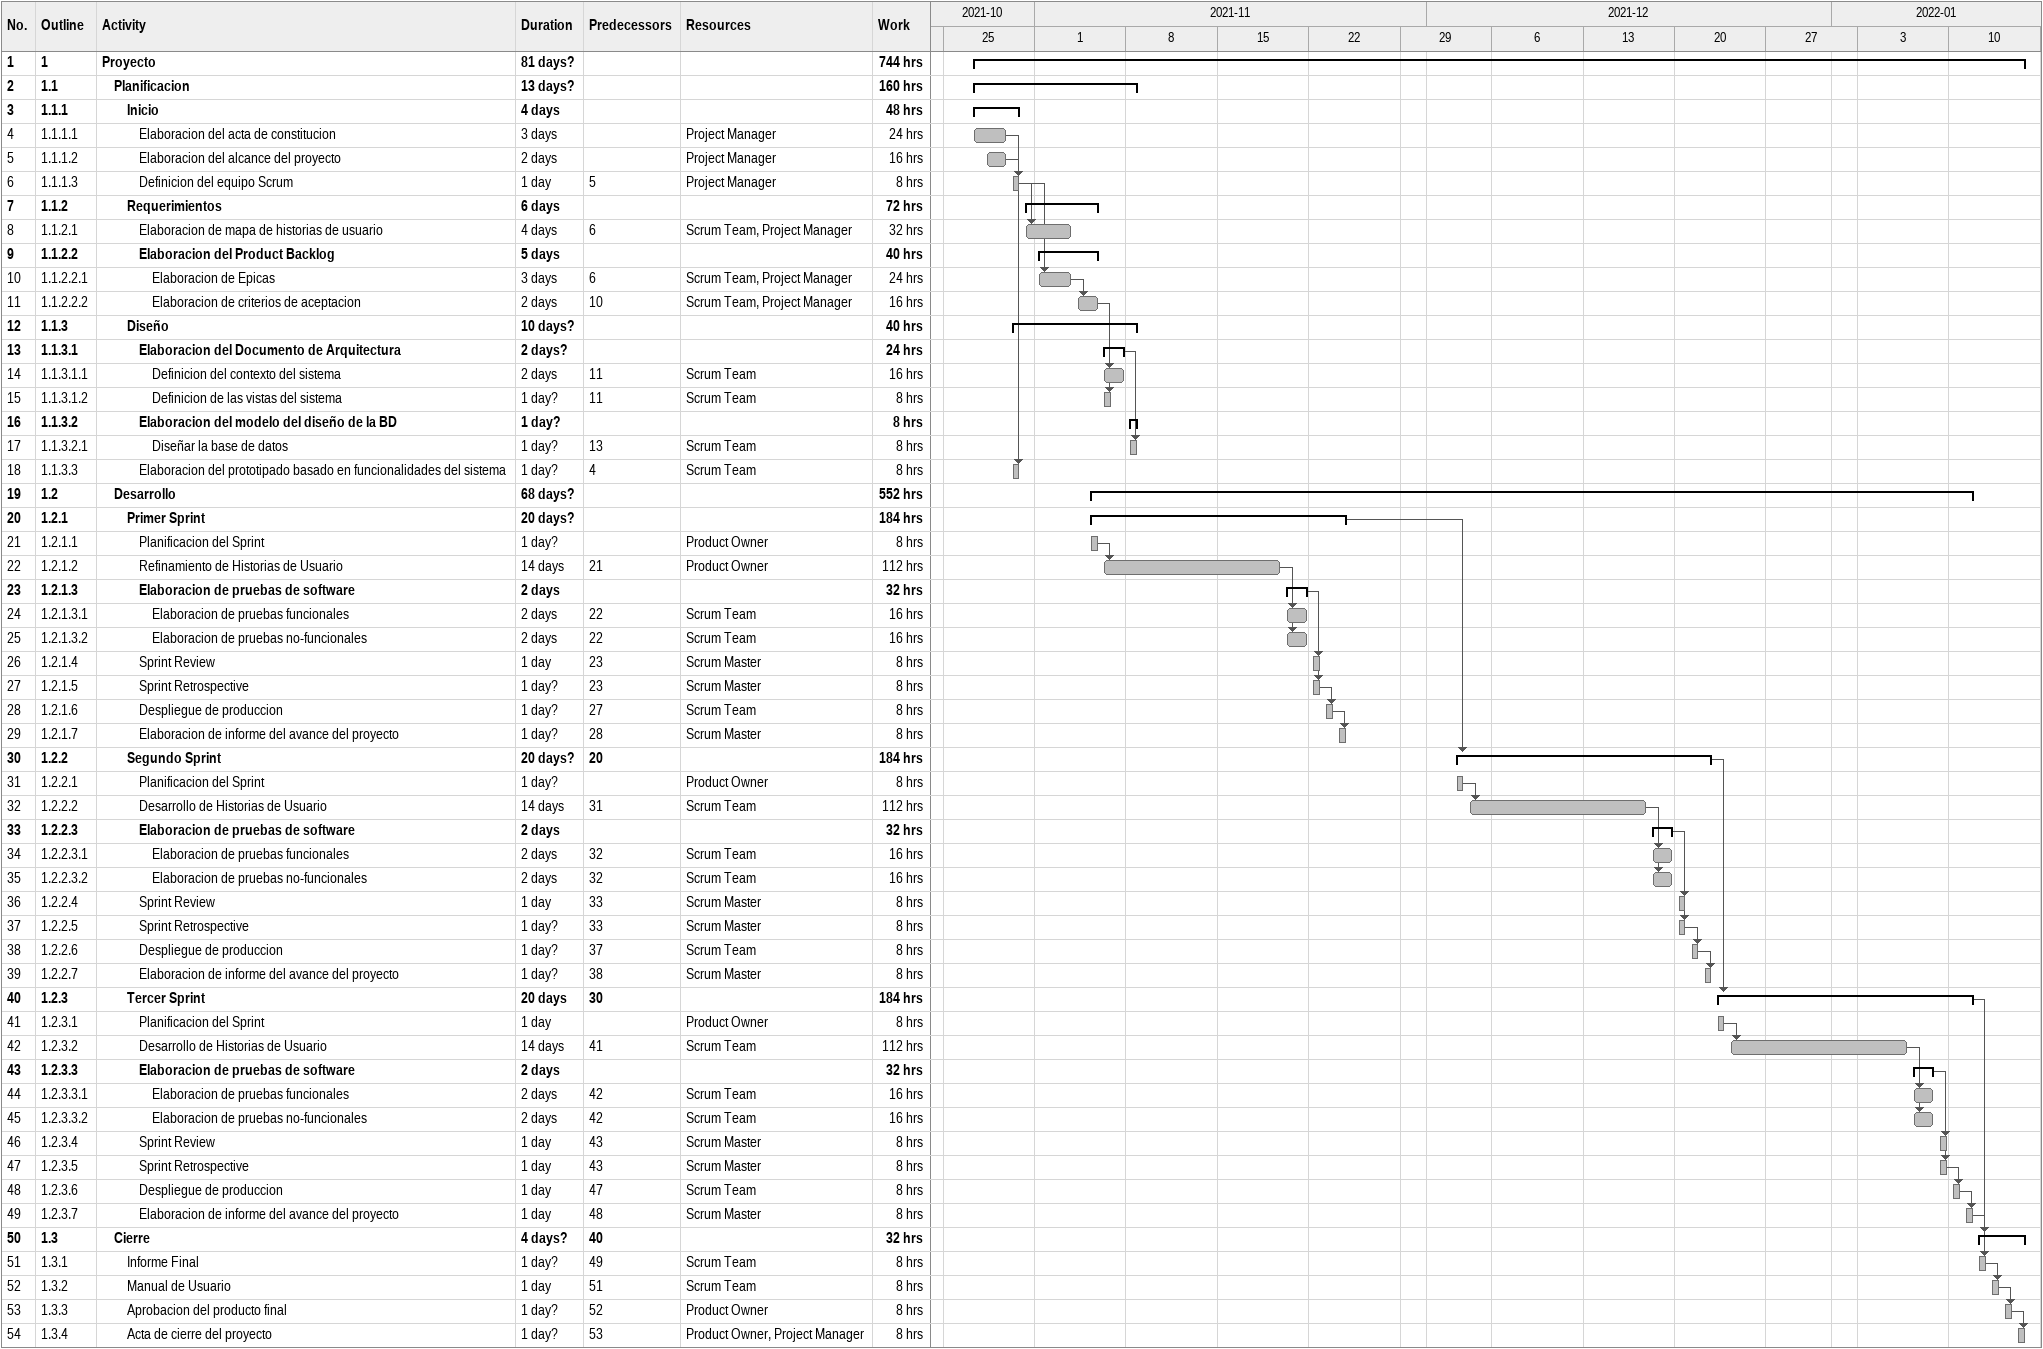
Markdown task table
| ID | WBS | Task | Duration | Start | Finish | Predecessors | Resources | Work (h) |
|---|---|---|---|---|---|---|---|---|
| 1 | 1 | **Proyecto** | 81d? | 2021-10-27 | 2022-01-15 |  |  | 744 |
| 2 | 1.1 | **Planificacion** | 13d? | 2021-10-27 | 2021-11-08 |  |  | 160 |
| 3 | 1.1.1 | **Inicio** | 4d | 2021-10-27 | 2021-10-30 |  |  | 48 |
| 4 | 1.1.1.1 | Elaboracion del acta de constitucion | 3d | 2021-10-27 | 2021-10-29 |  | Project Manager | 24 |
| 5 | 1.1.1.2 | Elaboracion del alcance del proyecto | 2d | 2021-10-28 | 2021-10-29 |  | Project Manager | 16 |
| 6 | 1.1.1.3 | Definicion del equipo Scrum | 1d | 2021-10-30 | 2021-10-30 | 5 | Project Manager | 8 |
| 7 | 1.1.2 | **Requerimientos** | 6d | 2021-10-31 | 2021-11-05 |  |  | 72 |
| 8 | 1.1.2.1 | Elaboracion de mapa de historias de usuario | 4d | 2021-10-31 | 2021-11-03 | 6 | Scrum Team, Project Manager | 32 |
| 9 | 1.1.2.2 | **Elaboracion del Product Backlog** | 5d | 2021-11-01 | 2021-11-05 |  |  | 40 |
| 10 | 1.1.2.2.1 | Elaboracion de Epicas | 3d | 2021-11-01 | 2021-11-03 | 6 | Scrum Team, Project Manager | 24 |
| 11 | 1.1.2.2.2 | Elaboracion de criterios de aceptacion | 2d | 2021-11-04 | 2021-11-05 | 10 | Scrum Team, Project Manager | 16 |
| 12 | 1.1.3 | **Diseño** | 10d? | 2021-10-30 | 2021-11-08 |  |  | 40 |
| 13 | 1.1.3.1 | **Elaboracion del Documento de Arquitectura** | 2d? | 2021-11-06 | 2021-11-07 |  |  | 24 |
| 14 | 1.1.3.1.1 | Definicion del contexto del sistema | 2d | 2021-11-06 | 2021-11-07 | 11 | Scrum Team | 16 |
| 15 | 1.1.3.1.2 | Definicion de las vistas del sistema | 1d? | 2021-11-06 | 2021-11-06 | 11 | Scrum Team | 8 |
| 16 | 1.1.3.2 | **Elaboracion del modelo del diseño de la BD** | 1d? | 2021-11-08 | 2021-11-08 |  |  | 8 |
| 17 | 1.1.3.2.1 | Diseñar la base de datos | 1d? | 2021-11-08 | 2021-11-08 | 13 | Scrum Team | 8 |
| 18 | 1.1.3.3 | Elaboracion del prototipado basado en funcionalidades del sistema | 1d? | 2021-10-30 | 2021-10-30 | 4 | Scrum Team | 8 |
| 19 | 1.2 | **Desarrollo** | 68d? | 2021-11-05 | 2022-01-11 |  |  | 552 |
| 20 | 1.2.1 | **Primer Sprint** | 20d? | 2021-11-05 | 2021-11-24 |  |  | 184 |
| 21 | 1.2.1.1 | Planificacion del Sprint | 1d? | 2021-11-05 | 2021-11-05 |  | Product Owner | 8 |
| 22 | 1.2.1.2 | Refinamiento de Historias de Usuario | 14d | 2021-11-06 | 2021-11-19 | 21 | Product Owner | 112 |
| 23 | 1.2.1.3 | **Elaboracion de pruebas de software** | 2d | 2021-11-20 | 2021-11-21 |  |  | 32 |
| 24 | 1.2.1.3.1 | Elaboracion de pruebas funcionales | 2d | 2021-11-20 | 2021-11-21 | 22 | Scrum Team | 16 |
| 25 | 1.2.1.3.2 | Elaboracion de pruebas no-funcionales | 2d | 2021-11-20 | 2021-11-21 | 22 | Scrum Team | 16 |
| 26 | 1.2.1.4 | Sprint Review | 1d | 2021-11-22 | 2021-11-22 | 23 | Scrum Master | 8 |
| 27 | 1.2.1.5 | Sprint Retrospective | 1d? | 2021-11-22 | 2021-11-22 | 23 | Scrum Master | 8 |
| 28 | 1.2.1.6 | Despliegue de produccion | 1d? | 2021-11-23 | 2021-11-23 | 27 | Scrum Team | 8 |
| 29 | 1.2.1.7 | Elaboracion de informe del avance del proyecto | 1d? | 2021-11-24 | 2021-11-24 | 28 | Scrum Master | 8 |
| 30 | 1.2.2 | **Segundo Sprint** | 20d? | 2021-12-03 | 2021-12-22 | 20 |  | 184 |
| 31 | 1.2.2.1 | Planificacion del Sprint | 1d? | 2021-12-03 | 2021-12-03 |  | Product Owner | 8 |
| 32 | 1.2.2.2 | Desarrollo de Historias de Usuario | 14d | 2021-12-04 | 2021-12-17 | 31 | Scrum Team | 112 |
| 33 | 1.2.2.3 | **Elaboracion de pruebas de software** | 2d | 2021-12-18 | 2021-12-19 |  |  | 32 |
| 34 | 1.2.2.3.1 | Elaboracion de pruebas funcionales | 2d | 2021-12-18 | 2021-12-19 | 32 | Scrum Team | 16 |
| 35 | 1.2.2.3.2 | Elaboracion de pruebas no-funcionales | 2d | 2021-12-18 | 2021-12-19 | 32 | Scrum Team | 16 |
| 36 | 1.2.2.4 | Sprint Review | 1d | 2021-12-20 | 2021-12-20 | 33 | Scrum Master | 8 |
| 37 | 1.2.2.5 | Sprint Retrospective | 1d? | 2021-12-20 | 2021-12-20 | 33 | Scrum Master | 8 |
| 38 | 1.2.2.6 | Despliegue de produccion | 1d? | 2021-12-21 | 2021-12-21 | 37 | Scrum Team | 8 |
| 39 | 1.2.2.7 | Elaboracion de informe del avance del proyecto | 1d? | 2021-12-22 | 2021-12-22 | 38 | Scrum Master | 8 |
| 40 | 1.2.3 | **Tercer Sprint** | 20d | 2021-12-23 | 2022-01-11 | 30 |  | 184 |
| 41 | 1.2.3.1 | Planificacion del Sprint | 1d | 2021-12-23 | 2021-12-23 |  | Product Owner | 8 |
| 42 | 1.2.3.2 | Desarrollo de Historias de Usuario | 14d | 2021-12-24 | 2022-01-06 | 41 | Scrum Team | 112 |
| 43 | 1.2.3.3 | **Elaboracion de pruebas de software** | 2d | 2022-01-07 | 2022-01-08 |  |  | 32 |
| 44 | 1.2.3.3.1 | Elaboracion de pruebas funcionales | 2d | 2022-01-07 | 2022-01-08 | 42 | Scrum Team | 16 |
| 45 | 1.2.3.3.2 | Elaboracion de pruebas no-funcionales | 2d | 2022-01-07 | 2022-01-08 | 42 | Scrum Team | 16 |
| 46 | 1.2.3.4 | Sprint Review | 1d | 2022-01-09 | 2022-01-09 | 43 | Scrum Master | 8 |
| 47 | 1.2.3.5 | Sprint Retrospective | 1d | 2022-01-09 | 2022-01-09 | 43 | Scrum Master | 8 |
| 48 | 1.2.3.6 | Despliegue de produccion | 1d | 2022-01-10 | 2022-01-10 | 47 | Scrum Team | 8 |
| 49 | 1.2.3.7 | Elaboracion de informe del avance del proyecto | 1d | 2022-01-11 | 2022-01-11 | 48 | Scrum Master | 8 |
| 50 | 1.3 | **Cierre** | 4d? | 2022-01-12 | 2022-01-15 | 40 |  | 32 |
| 51 | 1.3.1 | Informe Final | 1d? | 2022-01-12 | 2022-01-12 | 49 | Scrum Team | 8 |
| 52 | 1.3.2 | Manual de Usuario | 1d | 2022-01-13 | 2022-01-13 | 51 | Scrum Team | 8 |
| 53 | 1.3.3 | Aprobacion del producto final | 1d? | 2022-01-14 | 2022-01-14 | 52 | Product Owner | 8 |
| 54 | 1.3.4 | Acta de cierre del proyecto | 1d? | 2022-01-15 | 2022-01-15 | 53 | Product Owner, Project Manager | 8 |
